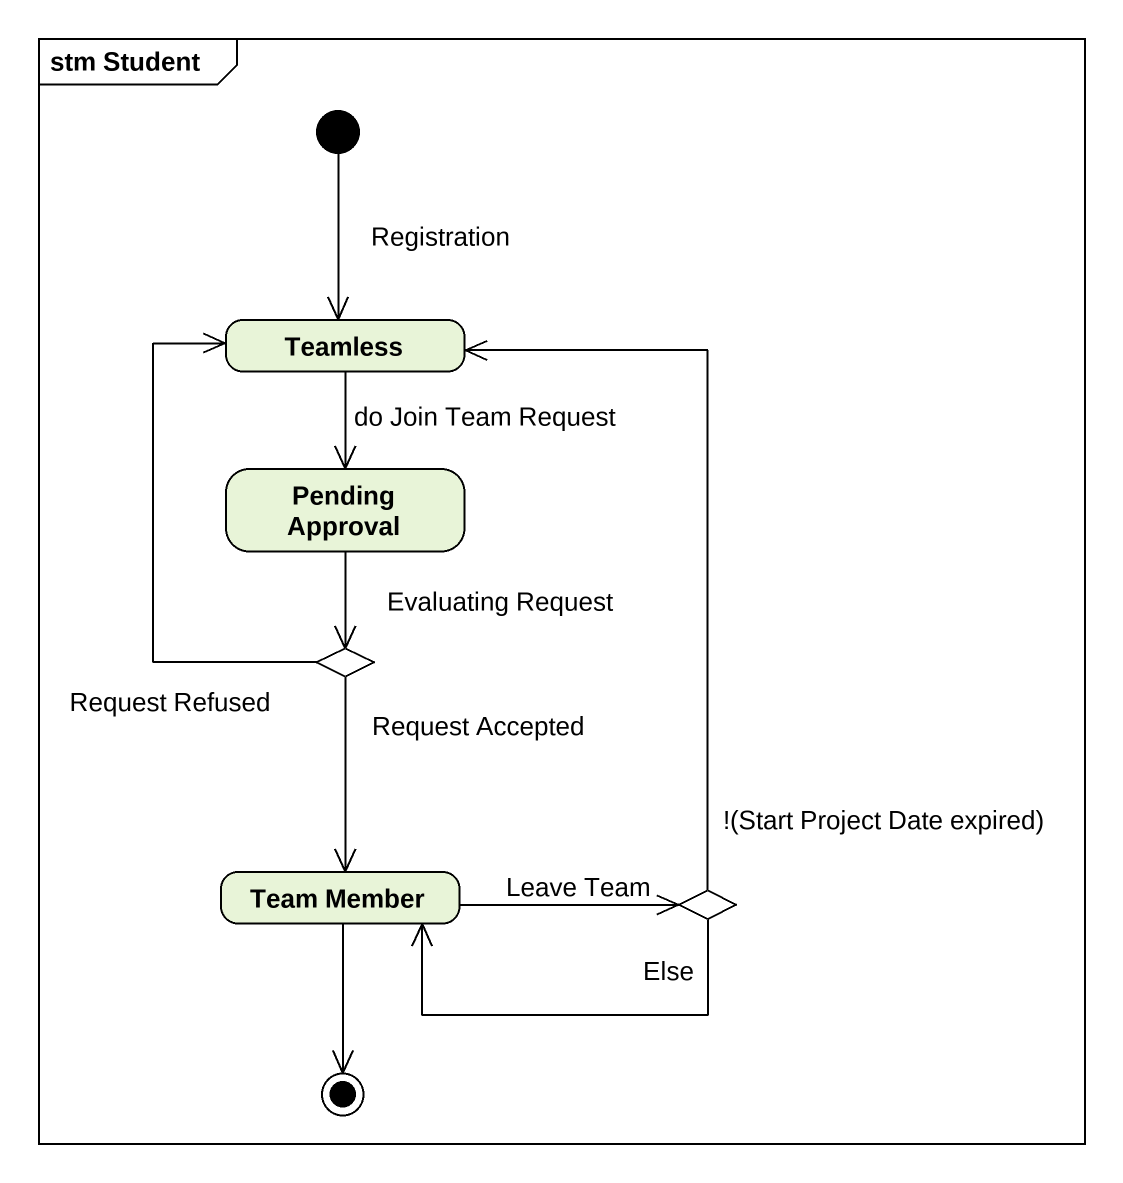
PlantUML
@startuml
mainframe stm Student
hide empty description
state Teamless
state "Pending Approval" as Pending_Approval
state choice1 <<choice>>
state "Team Member" as Team_Member
state choice2 <<choice>>
[*] --> Teamless : Registration
Teamless --> Pending_Approval : do Join Team Request
Pending_Approval --> choice1 : Evaluating Request
choice1 -up-> Teamless : Request Refused
choice1 --> Team_Member : Request Accepted
Team_Member -right-> choice2 : Leave Team
choice2 -up-> Teamless : !(Start Project Date expired)
choice2 -left-> Team_Member : Else
Team_Member --> [*]
@enduml
